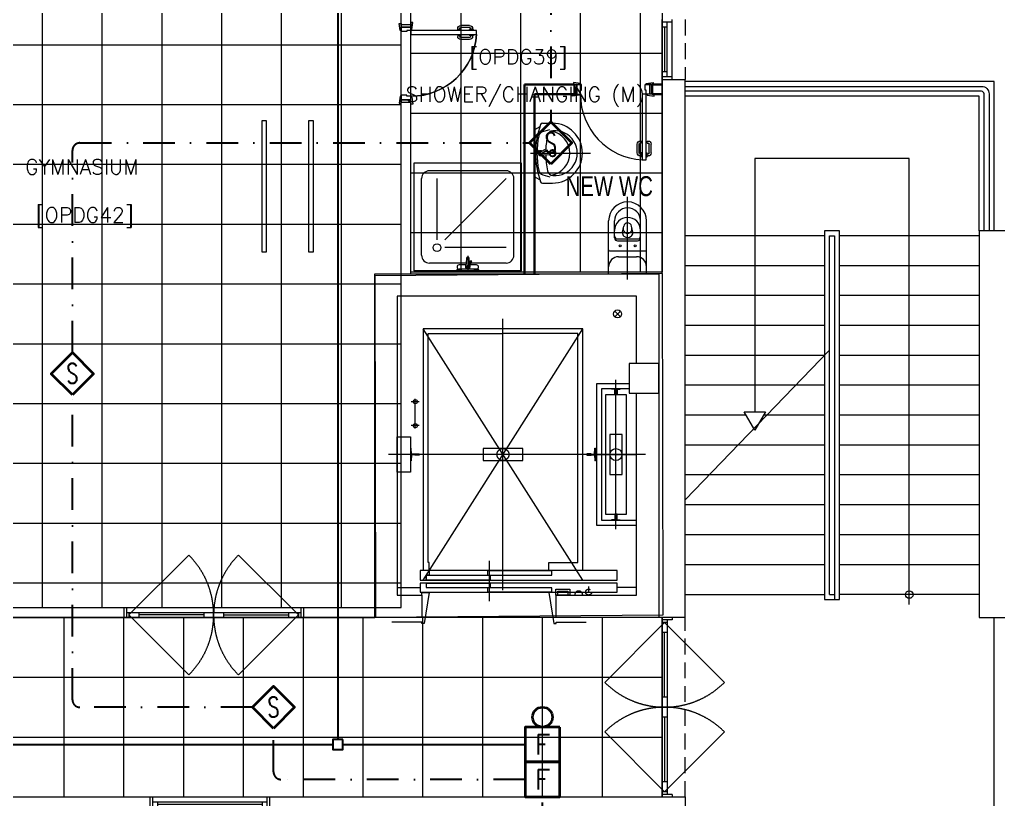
# Model space of a CAD drawing. Header units: inches. Extents: x -246178 to 57169, y -29325 to 19878.
# Drawn here: x 42371 to 52192, y -2773 to 5053 of the extents above; entities that cross this region are included whole.
import ezdxf
from ezdxf.enums import TextEntityAlignment as Align

# ---------------------------------------------------------------- set-up
doc = ezdxf.new("R2010")
doc.units = ezdxf.units.IN
doc.header["$LTSCALE"] = 25
doc.header["$MEASUREMENT"] = 0
for name, pattern in [('00-Ground Floor$0$CENTERX2', [101.6, 63.5, -12.7, 12.7, -12.7]), ('00-Ground Floor$0$DASHED', [0.75, 0.5, -0.25]), ('00-Ground Floor$0$DASHED2', [9.525, 6.35, -3.175]), ('00-Ground Floor$0$HIDDEN', [9.525, 6.35, -3.175]), ('DASHDOT', [25.4, 12.7, -6.35, 0, -6.35])]:
    doc.linetypes.add(name, pattern=pattern)
doc.layers.get('0').update_dxf_attribs({"color": 8})
for name, color, linetype, lineweight in [('00-Ground Floor$0$72_EGR_BASE_TEXT', 252, 'Continuous', 5), ('00-Ground Floor$0$Aluminum', 251, 'Continuous', 5), ('00-Ground Floor$0$Axis', 251, '00-Ground Floor$0$CENTERX2', 5), ('00-Ground Floor$0$C-HYDR-CTCH', 251, 'Continuous', 5), ('00-Ground Floor$0$Cabin', 7, 'Continuous', 5), ('00-Ground Floor$0$Frame', 252, 'Continuous', 9), ('00-Ground Floor$0$LOADING', 253, 'Continuous', 5), ('00-Ground Floor$0$Notes', 1, 'Continuous', 5), ('00-Ground Floor$0$Proj', 251, 'Continuous', 5), ('00-Ground Floor$0$SANIT', 250, 'Continuous', 5), ('00-Ground Floor$0$Structure', 251, 'Continuous', 5), ('00-Ground Floor$0$Tech', 169, '00-Ground Floor$0$DASHED2', 5), ('00-Ground Floor$0$Walls', 251, 'Continuous', 5), ('00-Ground Floor$0$Wooden Joinery', 251, 'Continuous', 5), ('E-LITE-CLNG-CNDT', 6, 'DASHDOT', 35), ('F-ALRM-CLNG @ 100', 33, 'Continuous', 35), ('F-ALRM-CLNG-CNDT', 51, 'DASHDOT', 25), ('F-ALRM-CNDT-SPLY', 43, 'POWER SUPPLY', 25), ('F-ALRM-WALL @ 100', 33, 'Continuous', 35)]:
    doc.layers.add(name, color=color, linetype=linetype, lineweight=lineweight)
doc.layers.add('00-Ground Floor$0$X-WHITE glass', color=255, linetype='Continuous')
doc.styles.add('00-Ground Floor$0$SIMPLEX', font='SIMPLEX.shx', dxfattribs={"height": 150})
doc.styles.add('00-Ground Floor$0$X3G_ENTITY_2587F5', font='swisscl.ttf', dxfattribs={"height": 200})
doc.styles.add('DC_Simplex', font='SIMPLEX.shx', dxfattribs={"width": 0.7})
doc.styles.get("Standard").update_dxf_attribs({"font": 'arial.ttf'})
doc.linetypes.add('POWER SUPPLY', pattern='A,50.8,-4,["PS",Standard,S=4.5,R=0,X=0,Y=-2.25],-11', length=65.8)

# ---------------------------------------------------------------- blocks, each defined once
blk = doc.blocks.new('00-Ground Floor$0$A$C72370EFE')
at = {"layer": '00-Ground Floor$0$Wooden Joinery'}
for p, q in [((-0.05, -0.07), (-0.05, -0.16)), ((-0.03, -0.07), (-0.03, -0.16)), ((-0.01, -0.04), (-0.02, -0.04)), ((-0.01, -0.06), (-0.02, -0.06)), ((-0.01, -0.03), (-0.01, -0.07)), ((0, -0.03), (-0.01, -0.03)), ((0, -0.07), (-0.01, -0.07)), ((0.04, -0.03), (0.05, -0.03)), ((0.04, -0.07), (0.05, -0.07)), ((0.05, -0.03), (0.05, -0.07)), ((0.05, -0.04), (0.06, -0.04)), ((0.05, -0.06), (0.06, -0.06)), ((0.07, -0.07), (0.07, -0.16)), ((0.09, -0.07), (0.09, -0.16)), ((-0.01, -0.17), (-0.02, -0.17)), ((-0.01, -0.19), (-0.02, -0.19)), ((-0.01, -0.17), (-0.01, -0.19)), ((0.05, -0.17), (0.06, -0.17)), ((0.05, -0.17), (0.05, -0.19)), ((0.05, -0.19), (0.06, -0.19))]:
    blk.add_line(p, q, dxfattribs=at)
for centre, radius, start, end in [((-0.02, -0.07), 0.03, 90, 180), ((-0.02, -0.07), 0.01, 90, 180), ((0.06, -0.07), 0.03, 0, 90), ((0.06, -0.07), 0.01, 0, 90), ((-0.02, -0.16), 0.03, 180, 270), ((-0.02, -0.16), 0.01, 180, 270), ((0.06, -0.16), 0.01, 270, 0), ((0.06, -0.16), 0.03, 270, 0)]:
    blk.add_arc(centre, radius, start, end, dxfattribs=at)
blk = doc.blocks.new('00-Ground Floor$0$A$C268A7CF0')
at = {"layer": '00-Ground Floor$0$Wooden Joinery'}
for points in [[(80, 758.8), (80, 768.8), (10, 778.8), (10, 758.8)], [(740, 758.8), (740, 768.8), (810, 778.8), (810, 758.8)], [(70, 658.8), (70, 648.8), (0, 638.8), (0, 658.8)], [(120, 658.8), (120, 0), (80, 0), (80, 658.8)], [(750, 658.8), (750, 648.8), (820, 638.8), (820, 658.8)]]:
    blk.add_lwpolyline(points, close=True, dxfattribs=at)
for points in [[(45, 658.8), (45, 758.8), (20, 758.8), (20, 658.8), (45, 658.8)], [(45, 658.8), (80, 658.8), (80, 698.8), (90, 698.8), (90, 758.8), (45, 758.8), (45, 658.8)], [(775, 658.8), (740, 658.8), (740, 698.8), (730, 698.8), (730, 758.8), (775, 758.8), (775, 658.8)], [(775, 658.8), (775, 758.8), (800, 758.8), (800, 658.8), (775, 658.8)]]:
    blk.add_lwpolyline(points, dxfattribs=at)
blk.add_arc((80, 658.8), 660, 273.4748, 0, dxfattribs=at)
at = {"layer": '00-Ground Floor$0$Wooden Joinery', "xscale": 999.9999999998854, "yscale": 999.9999999998854, "zscale": 999.9999999998854, "rotation": 180}
blk.add_blockref('00-Ground Floor$0$A$C72370EFE', (120, 0), dxfattribs=at)
blk = doc.blocks.new('00-Ground Floor$0$T127-1_B')
at = {"layer": '00-Ground Floor$0$Cabin'}
for p, q in [((44.5, 8), (44.5, 4)), ((44.5, 4), (78, 4)), ((78, 4), (82, 63.5)), ((44.5, -8), (44.5, -4)), ((44.5, -4), (78, -4)), ((78, -4), (82, -63.5))]:
    blk.add_line(p, q, dxfattribs=at)
at = {"layer": '00-Ground Floor$0$Cabin', "ltscale": 5}
for points in [[(44.5, 8), (0, 8), (0, -8), (44.5, -8)], [(82, 63.5), (89, 63.5), (89, -63.5), (82, -63.5)]]:
    blk.add_lwpolyline(points, dxfattribs=at)
blk = doc.blocks.new('00-Ground Floor$0$T127-1_B__1680')
at = {"layer": '00-Ground Floor$0$Axis'}
blk.add_line((-990, 0), (990, 0), dxfattribs=at)
at = {"layer": '00-Ground Floor$0$Notes', "xscale": -1}
blk.add_blockref('00-Ground Floor$0$T127-1_B', (-840, 0), dxfattribs=at)
at = {"layer": '00-Ground Floor$0$Notes'}
blk.add_blockref('00-Ground Floor$0$T127-1_B', (840, 0), dxfattribs=at)
blk = doc.blocks.new('00-Ground Floor$0$JIS5K')
at = {"layer": '00-Ground Floor$0$Cabin'}
for p, q in [((60.2, 8), (60.2, 11.2)), ((60.2, -8), (60.2, -11.2))]:
    blk.add_line(p, q, dxfattribs=at)
at = {"layer": '00-Ground Floor$0$Cabin', "ltscale": 5}
for points in [[(57, 11.2), (0, 11.2), (0, -11.2), (57, -11.2)], [(60.2, 8), (3.2, 8), (3.2, -8), (60.2, -8)], [(57, 11.2), (57, 43.5), (60.2, 43.5), (60.2, 11.2)], [(57, -11.2), (57, -43.5), (60.2, -43.5), (60.2, -11.2)]]:
    blk.add_lwpolyline(points, dxfattribs=at)
blk = doc.blocks.new('00-Ground Floor$0$JIS5K__1200')
at = {"layer": '00-Ground Floor$0$Axis'}
blk.add_line((-750, 0), (750, 0), dxfattribs=at)
at = {"layer": '00-Ground Floor$0$Notes', "xscale": -1}
blk.add_blockref('00-Ground Floor$0$JIS5K', (-600, 0), dxfattribs=at)
at = {"layer": '00-Ground Floor$0$Notes'}
blk.add_blockref('00-Ground Floor$0$JIS5K', (600, 0), dxfattribs=at)
blk = doc.blocks.new('00-Ground Floor$0$对重支撑1')
at = {"layer": '00-Ground Floor$0$Cabin'}
blk.add_lwpolyline([(1060, 178), (929, 178), (929, -178), (1060, -178)], close=True, dxfattribs=at).dxf.unprotected_set("ltscale", 0)
blk = doc.blocks.new('00-Ground Floor$0$井道平面图轿厢1轿厢地坎')
at = {"layer": '00-Ground Floor$0$Axis', "ltscale": 0.864}
blk.add_lwpolyline([(0, 96), (0, -192)], dxfattribs=at)
at = {"layer": '00-Ground Floor$0$Cabin', "ltscale": 5}
for points in [[(690, 0), (690, -96), (-1285, -96), (-1285, 0)], [(15, -3), (15, -46), (-630, -46), (-630, -3)], [(630, -50), (630, -93), (-15, -93), (-15, -50)]]:
    blk.add_lwpolyline(points, close=True, dxfattribs=at)
at = {"layer": '00-Ground Floor$0$Cabin'}
for points in [[(600, 0), (600, -48)], [(600, -48), (633, -48)], [(633, -48), (633, -96)]]:
    blk.add_lwpolyline(points, dxfattribs=at)
blk = doc.blocks.new('00-Ground Floor$0$层门地坎1')
at = {"layer": '00-Ground Floor$0$Axis', "ltscale": 0.81}
blk.add_lwpolyline([(0, 90), (0, -180)], dxfattribs=at)
at = {"layer": '00-Ground Floor$0$Cabin', "ltscale": 5}
for points in [[(690, 0), (690, -90), (-1285, -90), (-1285, 0)], [(15, -47), (15, -87), (-630, -87), (-630, -47)], [(630, -3), (630, -43), (-15, -43), (-15, -3)]]:
    blk.add_lwpolyline(points, close=True, dxfattribs=at)
blk = doc.blocks.new('00-Ground Floor$0$ME19011A-P')
for p, q in [((-0.425, 0), (0.425, 0)), ((-0.425, 0), (-0.425, -0.015)), ((0.425, 0), (0.425, -0.015)), ((-0.425, -0.015), (0.425, -0.015)), ((-0.3675, -0.0198), (-0.2325, -0.0198)), ((-0.3675, -0.0198), (-0.3675, -0.0399)), ((-0.3675, -0.0399), (-0.2325, -0.0399)), ((-0.36, -0.015), (-0.36, -0.0198)), ((-0.24, -0.015), (-0.24, -0.0198)), ((-0.2325, -0.0198), (-0.2325, -0.0399)), ((-0.15, -0.015), (-0.15, -0.04)), ((-0.15, -0.025), (0, -0.025)), ((-0.15, -0.04), (-0.1187, -0.04)), ((-0.0887, -0.04), (-0.0637, -0.04)), ((-0.0606, -0.0371), (-0.0787, -0.0432)), ((-0.0787, -0.0432), (-0.077, -0.0497)), ((-0.0582, -0.046), (-0.077, -0.0497)), ((-0.0402, -0.0312), (-0.0496, -0.0337)), ((-0.047, -0.0434), (-0.0376, -0.0409)), ((-0.0376, -0.0409), (-0.0402, -0.0312)), ((-0.0379, -0.04), (0, -0.04)), ((0, -0.015), (0, -0.04)), ((0.1, -0.015), (0.1, -0.045)), ((0.1, -0.035), (0.2, -0.035)), ((0.1, -0.045), (0.2, -0.045)), ((0.2, -0.045), (0.2, -0.015)), ((0.2818, -0.015), (0.2484, -0.015)), ((0.2484, -0.0243), (0.2484, -0.015)), ((0.2818, -0.0243), (0.2484, -0.0243)), ((0.2818, -0.0243), (0.2818, -0.015)), ((0.3211, -0.015), (0.2877, -0.015)), ((0.2877, -0.015), (0.2877, -0.0531)), ((0.3211, -0.0243), (0.2877, -0.0243)), ((0.2877, -0.0531), (0.3211, -0.0531)), ((0.3211, -0.0531), (0.3211, -0.015)), ((0.3623, -0.015), (0.3289, -0.015)), ((0.3289, -0.015), (0.3289, -0.0531)), ((0.3623, -0.0243), (0.3289, -0.0243)), ((0.3289, -0.0531), (0.3623, -0.0531)), ((0.3623, -0.0531), (0.3623, -0.015)), ((0.3682, -0.0243), (0.3682, -0.015)), ((0.3682, -0.015), (0.4016, -0.015)), ((0.3682, -0.0243), (0.4016, -0.0243)), ((0.4016, -0.0243), (0.4016, -0.015))]:
    blk.add_line(p, q)
blk.add_lwpolyline([(-0.1187, -0.0482), (-0.0887, -0.0482), (-0.0887, -0.0382), (-0.1187, -0.0382)], close=True)
at = {"color": 8, "const_width": 0.000601}
for points in [[(0.3044, -0.0531, -0.184574), (0.2977, -0.0636, -1.44364), (0.2961, -0.0581, -0.837915), (0.2969, -0.0664, -0.30536), (0.2839, -0.062, -1.584726), (0.2894, -0.0609, -0.253153), (0.2827, -0.0684, -0.874198), (0.2775, -0.0585, -0.915253), (0.2791, -0.0658, -0.223821), (0.2683, -0.0644, -1.703343), (0.272, -0.0597, -0.588962), (0.2621, -0.068, -0.717795), (0.2625, -0.0581, -0.983104), (0.2645, -0.0644, -0.326362), (0.2534, -0.0609, -0.758716), (0.2609, -0.0514, -0.906186), (0.2593, -0.0565, -0.189488), (0.2526, -0.0522, -0.7948), (0.2613, -0.0423, -1.223996), (0.2574, -0.047, -0.072149), (0.2534, -0.0403, -0.645886), (0.2609, -0.0324, -1.366917), (0.2574, -0.0371, -0.078415), (0.2542, -0.0308, -0.723006), (0.2613, -0.0256, -1.105484), (0.2582, -0.0292, -0.221197), (0.2566, -0.0243, -0.221197)], [(0.3456, -0.0531, 0.184574), (0.3523, -0.0636, 1.44364), (0.3539, -0.0581, 0.837915), (0.3531, -0.0664, 0.30536), (0.3661, -0.062, 1.584726), (0.3606, -0.0609, 0.253153), (0.3673, -0.0684, 0.874198), (0.3725, -0.0585, 0.915253), (0.3709, -0.0658, 0.223821), (0.3817, -0.0644, 1.703343), (0.378, -0.0597, 0.588962), (0.3879, -0.068, 0.717795), (0.3875, -0.0581, 0.983104), (0.3855, -0.0644, 0.326362), (0.3966, -0.0609, 0.758716), (0.3891, -0.0514, 0.906186), (0.3907, -0.0565, 0.189488), (0.3974, -0.0522, 0.7948), (0.3887, -0.0423, 1.223996), (0.3926, -0.047, 0.072149), (0.3966, -0.0403, 0.645886), (0.3891, -0.0324, 1.366917), (0.3926, -0.0371, 0.078415), (0.3958, -0.0308, 0.723006), (0.3887, -0.0256, 1.105484), (0.3918, -0.0292, 0.221197), (0.3934, -0.0243, 0.221197)]]:
    blk.add_lwpolyline(points, format="xyb", dxfattribs=at)
blk.add_circle((-0.0537, -0.04), 0.0075)
for centre, radius, start, end in [((-0.1037, -0.04), 0.01, 10.4593, 169.5407), ((-0.1037, -0.04), 0.0075, 14.00752, 165.99248), ((-0.0537, -0.04), 0.01, 45, 180)]:
    blk.add_arc(centre, radius, start, end)
blk = doc.blocks.new('00-Ground Floor$0$M.44.57.64')
at = {"layer": '00-Ground Floor$0$LOADING', "xscale": 1000.000000000002, "yscale": 1000.000000000002, "zscale": 1000.000000000002, "rotation": 225.9999036123427}
blk.add_blockref('00-Ground Floor$0$ME19011A-P', (-80806.9, 16720.7), dxfattribs=at)
blk = doc.blocks.new('00-Ground Floor$0$PARALLEL BARS')
at = {"layer": '00-Ground Floor$0$LOADING'}
for points in [[(-939485.1, -375615.7), (-939443.5, -375615.7), (-939443.5, -376935.4), (-939485.1, -376935.4)], [(-939014.7, -375615.7), (-938973, -375615.7), (-938973, -376935.4), (-939014.7, -376935.4)]]:
    blk.add_lwpolyline(points, close=True, dxfattribs=at)
blk = doc.blocks.new('00-Ground Floor$0$A$C37be4daf')
at = {"layer": '00-Ground Floor$0$Aluminum'}
for p, q in [((1416, 598.2), (216, 598.2)), ((241, 498.2), (241, 598.2)), ((291, 548.2), (291, 598.2)), ((1341, 548.2), (1341, 598.2)), ((1391, 498.2), (1391, 598.2)), ((1416, 498.2), (216, 498.2)), ((1391, 548.2), (241, 548.2)), ((291, 573.2), (1341, 573.2))]:
    blk.add_line(p, q, dxfattribs=at)
at = {"layer": '00-Ground Floor$0$Walls'}
for p, q in [((216, 498.2), (216, 598.2)), ((1416, 498.2), (1416, 598.2))]:
    blk.add_line(p, q, dxfattribs=at)
blk = doc.blocks.new('00-Ground Floor$0$A$C540D530E')
at = {"color": 254, "linetype": 'Continuous'}
for p, q in [((48817.9, -947.4, 0), (12263.3, -947.4, 0)), ((42817.9, -2747.4), (42817.9, -947.4)), ((43417.9, -2747.4), (43417.9, -947.4)), ((44017.9, -2747.4), (44017.9, -947.4)), ((44617.9, -2747.4), (44617.9, -947.4)), ((45217.9, -2747.4), (45217.9, -947.4)), ((45817.9, -2747.4), (45817.9, -947.4)), ((46417.9, -2747.4), (46417.9, -947.4)), ((47017.9, -2747.4), (47017.9, -947.4)), ((47617.9, -2747.4), (47617.9, -947.4)), ((48217.9, -2747.4), (48217.9, -947.4)), ((48817.9, -2747.4, 0), (48817.9, -947.4, 0)), ((12263.3, -1547.4), (48817.9, -1547.4)), ((12263.3, -2147.4), (48817.9, -2147.4)), ((12263.3, -2747.4, 0), (48817.9, -2747.4, 0))]:
    blk.add_line(p, q, dxfattribs=at)
blk = doc.blocks.new('00-Ground Floor$0$A$C05D61FA0')
at = {"color": 254}
for p, q in [((46197.9, 8572.6, 0), (37177.9, 8572.6, 0)), ((37177.9, 8572.6, 0), (37177.9, -847.4, 0)), ((46197.9, -847.4, 0), (46197.9, 8572.6, 0)), ((37177.9, -847.4, 0), (46197.9, -847.4, 0))]:
    blk.add_line(p, q, dxfattribs=at)
at = {"color": 254, "linetype": 'Continuous'}
for p, q in [((37200, -847.4), (37200, 8572.6)), ((37800, -847.4), (37800, 8572.6)), ((38400, -847.4), (38400, 8572.6)), ((39000, -847.4), (39000, 8572.6)), ((39600, -847.4), (39600, 8572.6)), ((40200, -847.4), (40200, 8572.6)), ((40800, -847.4), (40800, 8572.6)), ((41400, -847.4), (41400, 8572.6)), ((42000, -847.4), (42000, 8572.6)), ((42600, -847.4), (42600, 8572.6)), ((43200, -847.4), (43200, 8572.6)), ((43800, -847.4), (43800, 8572.6)), ((44400, -847.4), (44400, 8572.6)), ((45000, -847.4), (45000, 8572.6)), ((45600, -847.4), (45600, 8572.6)), ((37177.9, 8400), (46197.9, 8400)), ((37177.9, 7800), (46197.9, 7800)), ((37177.9, 7200), (46197.9, 7200)), ((37177.9, 6600), (46197.9, 6600)), ((37177.9, 6000), (46197.9, 6000)), ((37177.9, 5400), (46197.9, 5400)), ((37177.9, 4800), (46197.9, 4800)), ((37177.9, 4200), (46197.9, 4200)), ((37177.9, 3600), (46197.9, 3600)), ((37177.9, 3000), (46197.9, 3000)), ((37177.9, 2400), (46197.9, 2400)), ((37177.9, 1800), (46197.9, 1800)), ((37177.9, 1200), (46197.9, 1200)), ((37177.9, 600), (46197.9, 600)), ((37177.9, 0), (46197.9, 0)), ((37177.9, -600), (46197.9, -600))]:
    blk.add_line(p, q, dxfattribs=at)
blk = doc.blocks.new('00-Ground Floor$0$A$C75D25CC9')
at = {"color": 254}
for p, q in [((46297.9, 8572.6, 0), (48817.9, 8572.6, 0)), ((46297.9, 5602.6, 0), (46297.9, 8572.6, 0)), ((48817.9, 8572.6, 0), (48817.9, 5602.6, 0)), ((48817.9, 5602.6, 0), (46297.9, 5602.6, 0))]:
    blk.add_line(p, q, dxfattribs=at)
at = {"color": 254, "linetype": 'Continuous'}
for p, q in [((46800, 5602.6), (46800, 8572.6)), ((47400, 5602.6), (47400, 8572.6)), ((48000, 5602.6), (48000, 8572.6)), ((48600, 5602.6), (48600, 8572.6)), ((46297.9, 8400), (48817.9, 8400)), ((46297.9, 7800), (48817.9, 7800)), ((46297.9, 7200), (48817.9, 7200)), ((46297.9, 6600), (48817.9, 6600)), ((46297.9, 6000), (48817.9, 6000))]:
    blk.add_line(p, q, dxfattribs=at)
blk = doc.blocks.new('00-Ground Floor$0$A$Ce9e1c4c3')
at = {"layer": '00-Ground Floor$0$Frame'}
for name, p in [('00-Ground Floor$0$A$C05D61FA0', (-100000, 0)), ('00-Ground Floor$0$A$C75D25CC9', (-100000, -3085)), ('00-Ground Floor$0$A$C540D530E', (-100000, 0))]:
    blk.add_blockref(name, p, dxfattribs=at)
blk = doc.blocks.new('00-Ground Floor')
at = {"color": 5}
blk.add_line((47787.2, 3983.9, 0), (47787.2, 3983.9, 0), dxfattribs=at)
at = {"layer": '00-Ground Floor$0$Aluminum'}
for p, q in [((48817.9, 4452.6, 0), (48817.9, 5052.6, 0)), ((48917.9, 5027.6, 0), (48817.9, 5027.6, 0)), ((48867.9, 4477.6, 0), (48867.9, 5027.6, 0)), ((48917.9, 4452.6, 0), (48917.9, 5052.6, 0)), ((48867.9, 4977.6, 0), (48817.9, 4977.6, 0)), ((48842.9, 4977.6, 0), (48842.9, 4527.6, 0)), ((48867.9, 4527.6, 0), (48817.9, 4527.6, 0)), ((48917.9, 4477.6, 0), (48817.9, 4477.6, 0)), ((43417.9, -847.4, 0), (43442.9, -847.4, 0)), ((43442.9, -847.4, 0), (43442.9, -947.4, 0)), ((45192.9, -847.4, 0), (45192.9, -947.4, 0)), ((45192.9, -847.4, 0), (45217.9, -847.4, 0)), ((43417.9, -947.4, 0), (45217.9, -947.4, 0)), ((43442.9, -897.4, 0), (45192.9, -897.4, 0)), ((43467.9, -897.4, 0), (43467.9, -947.4, 0)), ((43567.9, -897.4, 0), (43567.9, -947.4, 0)), ((44217.9, -922.4, 0), (43567.9, -922.4, 0)), ((44217.9, -897.4, 0), (44217.9, -947.4, 0)), ((44317.9, -897.4, 0), (44317.9, -947.4, 0)), ((44417.9, -897.4, 0), (44417.9, -947.4, 0)), ((44417.9, -922.4, 0), (45067.9, -922.4, 0)), ((45067.9, -897.4, 0), (45067.9, -947.4, 0)), ((45167.9, -897.4, 0), (45167.9, -947.4, 0)), ((48817.9, -947.4, 0), (48817.9, -2747.4, 0)), ((48917.9, -972.4, 0), (48817.9, -972.4, 0)), ((48867.9, -972.4, 0), (48867.9, -2722.4, 0)), ((48917.9, -947.4, 0), (48917.9, -972.4, 0)), ((48867.9, -997.4, 0), (48817.9, -997.4, 0)), ((48867.9, -1097.4, 0), (48817.9, -1097.4, 0)), ((48842.9, -1747.4, 0), (48842.9, -1097.4, 0)), ((48867.9, -1747.4, 0), (48817.9, -1747.4, 0)), ((48867.9, -1847.4, 0), (48817.9, -1847.4, 0)), ((48867.9, -1947.4, 0), (48817.9, -1947.4, 0)), ((48842.9, -1947.4, 0), (48842.9, -2597.4, 0)), ((48867.9, -2597.4, 0), (48817.9, -2597.4, 0)), ((48867.9, -2697.4, 0), (48817.9, -2697.4, 0)), ((48917.9, -2722.4, 0), (48817.9, -2722.4, 0)), ((48917.9, -2722.4, 0), (48917.9, -2747.4, 0))]:
    blk.add_line(p, q, dxfattribs=at)
at = {"layer": '00-Ground Floor$0$Aluminum', "linetype": '00-Ground Floor$0$DASHED', "ltscale": 300}
for p, q in [((43467.9, -922.4, 0), (44069, -321.4, 0)), ((45167.9, -922.4, 0), (44566.9, -321.4, 0)), ((43467.9, -922.4, 0), (44069, -1523.5, 0)), ((45167.9, -922.4, 0), (44566.9, -1523.5, 0)), ((48842.9, -997.4, 0), (48241.9, -1598.5, 0)), ((48842.9, -997.4, 0), (49444, -1598.5, 0)), ((48842.9, -2697.4, 0), (48241.9, -2096.4, 0)), ((48842.9, -2697.4, 0), (49444, -2096.4, 0))]:
    blk.add_line(p, q, dxfattribs=at)
for centre, start, end in [((43467.9, -922.4, 0), 315, 45), ((45167.9, -922.4, 0), 135, 225), ((48842.9, -997.4, 0), 225, 315), ((48842.9, -2697.4, 0), 45, 135)]:
    blk.add_arc(centre, 850, start, end, dxfattribs=at)
at = {"layer": '00-Ground Floor$0$Axis'}
blk.add_line((48149.8, 688), (48559.8, 688), dxfattribs=at)
at = {"layer": '00-Ground Floor$0$Axis', "ltscale": 3}
for points in [[(47220.8, -672), (47220.8, 2048)], [(48020.8, -572), (46420.8, 1948)], [(46420.8, -572), (48020.8, 1948)], [(48650.8, 688), (46070.8, 688)]]:
    blk.add_lwpolyline(points, dxfattribs=at)
at = {"layer": '00-Ground Floor$0$Axis', "ltscale": 0.24}
for points in [[(46380.8, 1218), (46300.8, 1218)], [(46380.8, 978), (46300.8, 978)]]:
    blk.add_lwpolyline(points, dxfattribs=at)
at = {"layer": '00-Ground Floor$0$Axis', "ltscale": 0.9}
blk.add_lwpolyline([(46340.8, 948), (46340.8, 1248)], dxfattribs=at)
at = {"layer": '00-Ground Floor$0$Axis', "ltscale": 1.5}
blk.add_lwpolyline([(47470.8, 688), (46970.8, 688)], dxfattribs=at)
at = {"layer": '00-Ground Floor$0$C-HYDR-CTCH', "flags": 128}
blk.add_lwpolyline([(45935.6, 2481.2), (45943.1, -943.6), (48829.4, -919.7), (48821.9, 2505.1), (45935.6, 2481.2)], dxfattribs=at)
at = {"layer": '00-Ground Floor$0$Cabin'}
for points in [[(48020.8, 1948), (46420.8, 1948)], [(46420.8, 1948), (46420.8, -476)], [(48020.8, 1948), (46420.8, 1948)], [(46420.8, 1948), (46420.8, -476)], [(46470.8, -396), (46470.8, 1904)], [(46470.8, 1904), (47220.8, 1904)], [(47970.8, 1904), (47220.8, 1904)], [(47970.8, -396), (47970.8, 1904)], [(48020.8, -476), (48020.8, 1948)], [(48020.8, -476), (48020.8, 1948)], [(48354.8, 438), (48354.8, 938)], [(46420.8, -476), (46390.8, -476)], [(46390.8, -476), (46390.8, -572)], [(46420.8, -476), (46390.8, -476)], [(46390.8, -476), (46390.8, -572)], [(46480.8, -396), (46470.8, -396)], [(46480.8, -476), (46480.8, -396)], [(47680.8, -476), (47680.8, -396)], [(47680.8, -396), (47970.8, -396)], [(48365.8, -476), (48020.8, -476)], [(48365.8, -476), (48020.8, -476)], [(48365.8, -572), (48365.8, -476)], [(48365.8, -572), (48365.8, -476)], [(46390.8, -572), (48365.8, -572)], [(46390.8, -572), (48365.8, -572)], [(46160.8, -647), (46390.8, -647)], [(48560.8, -647), (48365.8, -647)], [(46405.8, -723), (46405.8, -723), (46405.8, -698), (46480.8, -698), (46430.8, -1008), (46405.8, -1008), (46405.8, -993), (46105.8, -993)], [(47750.8, -698), (47680.8, -698), (47730.8, -1008), (47755.8, -1008), (47755.8, -993), (48055.8, -993)]]:
    blk.add_lwpolyline(points, dxfattribs=at)
at = {"layer": '00-Ground Floor$0$Cabin', "ltscale": 5}
for points in [[(48485.8, 1396.2), (48160.8, 1396.2), (48160.8, -20.2), (48560.8, -20.2)], [(48485.8, 1348.2), (48208.8, 1348.2), (48208.8, 27.8), (48560.8, 27.8)]]:
    blk.add_lwpolyline(points, dxfattribs=at)
blk.add_lwpolyline([(48459.8, 1288), (48249.8, 1288), (48249.8, 88), (48459.8, 88)], close=True, dxfattribs=at)
at = {"layer": '00-Ground Floor$0$Cabin'}
blk.add_lwpolyline([(48415.8, 888), (48293.8, 888), (48293.8, 488), (48415.8, 488)], close=True, dxfattribs=at)
at = {"layer": '00-Ground Floor$0$Cabin', "ltscale": 50}
blk.add_lwpolyline([(47020.8, 749), (47020.8, 627), (47420.8, 627), (47420.8, 749)], close=True, dxfattribs=at)
at = {"layer": '00-Ground Floor$0$Cabin'}
for centre, radius in [((46340.8, 1218), 20), ((46340.8, 978), 20), ((48354.8, 688), 60)]:
    blk.add_circle(centre, radius, dxfattribs=at)
at = {"layer": '00-Ground Floor$0$Notes'}
for p, q in [((48395.3, 2124.1), (48345.3, 2074.1)), ((48395.3, 2074.1), (48345.3, 2124.1))]:
    blk.add_line(p, q, dxfattribs=at)
blk.add_circle((48370.3, 2099.1), 40, dxfattribs=at)
at = {"layer": '00-Ground Floor$0$Proj', "linetype": '00-Ground Floor$0$HIDDEN'}
for p, q in [((49047.9, 5052.6, 0), (49047.9, 4452.6, 0)), ((49047.9, -2747.4, 0), (49047.9, -947.4, 0))]:
    blk.add_line(p, q, dxfattribs=at)
at = {"layer": '00-Ground Floor$0$Proj'}
for p, q in [((50447.9, 2882.6, 0), (49047.9, 2882.6, 0)), ((50597.9, 2932.6, 0), (50447.9, 2932.6, 0)), ((50447.9, 2932.6, 0), (50447.9, 1682.6, 0)), ((50497.9, 1734.3, 0), (50497.9, 2882.6, 0)), ((50497.9, 2882.6, 0), (50547.9, 2882.6, 0)), ((51997.9, 2882.6, 0), (50597.9, 2882.6, 0)), ((50447.9, 2582.6, 0), (49047.9, 2582.6, 0)), ((51997.9, 2582.6, 0), (50597.9, 2582.6, 0)), ((50447.9, 2282.6, 0), (49047.9, 2282.6, 0)), ((51997.9, 2282.6, 0), (50597.9, 2282.6, 0)), ((50447.9, 1982.6, 0), (49047.9, 1982.6, 0)), ((51997.9, 1982.6, 0), (50597.9, 1982.6, 0)), ((50497.9, 1734.3, 0), (49047.9, 234.3, 0)), ((50447.9, 1682.6, 0), (49047.9, 1682.6, 0)), ((51997.9, 1682.6, 0), (50597.9, 1682.6, 0)), ((50157.9, 1382.6, 0), (49047.9, 1382.6, 0)), ((51997.9, 1382.6, 0), (50597.9, 1382.6, 0)), ((49661.3, 1082.6, 0), (49047.9, 1082.6, 0)), ((49867.9, 1082.6, 0), (49834.5, 1082.6, 0)), ((51997.9, 1082.6, 0), (50597.9, 1082.6, 0)), ((49602.9, 782.6, 0), (49047.9, 782.6, 0)), ((51997.9, 782.6, 0), (50597.9, 782.6, 0)), ((49287.9, 482.6, 0), (49047.9, 482.6, 0)), ((51997.9, 482.6, 0), (50597.9, 482.6, 0)), ((51997.9, 182.6, 0), (50597.9, 182.6, 0)), ((51997.9, -117.4, 0), (50597.9, -117.4, 0)), ((51997.9, -417.4, 0), (50597.9, -417.4, 0)), ((50497.9, -717.4, 0), (50547.9, -717.4, 0)), ((51997.9, -717.4, 0), (50597.9, -717.4, 0))]:
    blk.add_line(p, q, dxfattribs=at)
at = {"layer": '00-Ground Floor$0$Proj', "linetype": '00-Ground Floor$0$DASHED', "ltscale": 300}
for p, q in [((50447.9, 1382.6, 0), (50157.9, 1382.6, 0)), ((50447.9, 1082.6, 0), (49867.9, 1082.6, 0)), ((50447.9, 782.6, 0), (49602.9, 782.6, 0)), ((50447.9, 482.6, 0), (49287.9, 482.6, 0)), ((50447.9, 182.6, 0), (49047.9, 182.6, 0)), ((50447.9, -117.4, 0), (49047.9, -117.4, 0)), ((50447.9, -417.4, 0), (49047.9, -417.4, 0))]:
    blk.add_line(p, q, dxfattribs=at)
at = {"layer": '00-Ground Floor$0$Proj', "elevation": 0}
for points in [[(52147.9, 2932.6), (52147.9, 4432.6), (49047.9, 4432.6)], [(51997.9, 2932.6), (51997.9, 4282.6), (49047.9, 4282.6)], [(51297.9, -817.4), (51297.9, 3657.6), (49747.9, 3657.6), (49747.9, 1117.8)], [(51297.9, -817.4), (51297.9, 3657.6), (49747.9, 3657.6), (49747.9, 1117.8)], [(50547.9, 2882.6), (50547.9, -767.4), (50597.9, -767.4), (50597.9, 2932.6)], [(49047.9, -3127.4), (52147.9, -3127.4), (52147.9, -947.4)]]:
    blk.add_lwpolyline(points, dxfattribs=at)
for points in [[(49047.9, 4382.6), (52022.9, 4382.6, -0.414214), (52097.9, 4307.6), (52097.9, 2932.6)], [(52047.9, 2932.6), (52047.9, 4307.6, 0.414214), (52022.9, 4332.6), (49047.9, 4332.6)]]:
    blk.add_lwpolyline(points, format="xyb", dxfattribs=at)
at = {"layer": '00-Ground Floor$0$Proj', "ltscale": 300, "elevation": 0}
for points in [[(50447.9, 1682.6), (50447.9, -767.4), (50547.9, -767.4)], [(50497.9, -717.4), (50497.9, 1734.3)], [(49047.9, -717.4), (50447.9, -717.4)]]:
    blk.add_lwpolyline(points, dxfattribs=at)
at = {"layer": '00-Ground Floor$0$Proj', "elevation": 0}
blk.add_lwpolyline([(49747.9, 932.6), (49641, 1117.8), (49854.9, 1117.8)], close=True, dxfattribs=at)
at = {"layer": '00-Ground Floor$0$Proj'}
blk.add_circle((51297.9, -717.4, 0), 37.5, dxfattribs=at)
at = {"layer": '00-Ground Floor$0$SANIT'}
for p, q in [((47590.8, 3977.6, 0), (47537.9, 3947.6, 0)), ((47537.9, 3476, 0), (47537.9, 3947.6, 0)), ((47616.9, 4011.8, 0), (47717.9, 4011.8, 0)), ((47622, 3930.3, 0), (47691.6, 3950.2, 0)), ((47652.1, 3750.7, 0), (47595.4, 3720.5, 0)), ((47658.9, 3739.3, 0), (47605.3, 3704, 0)), ((47497.9, 3711.8, 0), (48097.9, 3711.8, 0)), ((47614.9, 3730.9, 0), (47601.9, 3731.7, 0)), ((47685.2, 3696.8, 0), (47601.9, 3691.9, 0)), ((47685.2, 3726.8, 0), (47643.6, 3729.2, 0)), ((46327.9, 3612.6, 0), (46327.9, 2532.6, 0)), ((47407.9, 3612.6, 0), (46327.9, 3612.6, 0)), ((47407.9, 2532.6, 0), (47407.9, 3612.6, 0)), ((46405.1, 2686.9, 0), (46405.1, 3458.3, 0)), ((47253.6, 3535.4, 0), (46482.2, 3535.4, 0)), ((46559.4, 2841.1, 0), (46559.4, 3458.3, 0)), ((46636.5, 2841.1, 0), (47253.6, 3458.3, 0)), ((47330.8, 2686.9, 0), (47330.8, 3458.3, 0)), ((47590.8, 3446, 0), (47537.9, 3476, 0)), ((47622, 3493.3, 0), (47691.6, 3473.5, 0)), ((47616.9, 3411.8, 0), (47717.9, 3411.8, 0)), ((48471.4, 2442.6, 0), (48471.4, 3272.6, 0)), ((48281.4, 2502.6, 0), (48281.4, 3032.6, 0)), ((48341.4, 2861.6, 0), (48341.4, 3032.6, 0)), ((48420.4, 2918.1, 0), (48432, 2980.7, 0)), ((48522.4, 2918.1, 0), (48510.7, 2980.7, 0)), ((48601.4, 2861.6, 0), (48601.4, 3032.6, 0)), ((48661.4, 2502.6, 0), (48661.4, 3032.6, 0)), ((48371.4, 2851.6, 0), (48571.4, 2851.6, 0)), ((47253.6, 2764, 0), (46636.5, 2764, 0)), ((48371.4, 2831.6, 0), (48571.4, 2831.6, 0)), ((46853.8, 2653.4, 0), (46849.2, 2575.3, 0)), ((46867.9, 2681.1, 0), (46867.9, 2532.6, 0)), ((46884.4, 2614.7, 0), (46882.1, 2653.4, 0)), ((48291.4, 2731.6, 0), (48651.4, 2731.6, 0)), ((48381.4, 2672.6, 0), (48561.4, 2672.6, 0)), ((46851.2, 2609.7, 0), (46482.2, 2609.7, 0)), ((46766.7, 2554.6, 0), (46766.7, 2546.1, 0)), ((46850, 2589.9, 0), (46780.2, 2589.9, 0)), ((46893.9, 2629.1, 0), (46860.1, 2577.7, 0)), ((46904.7, 2622.7, 0), (46876.2, 2569.2, 0)), ((46886, 2587.6, 0), (46886.7, 2575.3, 0)), ((46955.7, 2589.9, 0), (46887.2, 2589.9, 0)), ((47253.6, 2609.7, 0), (46897.8, 2609.7, 0)), ((46969.2, 2554.6, 0), (46969.2, 2546.1, 0)), ((47407.9, 2532.6, 0), (46327.9, 2532.6, 0)), ((46793.7, 2546.1, 0), (46766.7, 2546.1, 0)), ((46955.7, 2549.4, 0), (46780.2, 2549.4, 0)), ((46793.7, 2549.4, 0), (46793.7, 2546.1, 0)), ((46942.2, 2549.4, 0), (46942.2, 2546.1, 0)), ((46942.2, 2546.1, 0), (46969.2, 2546.1, 0))]:
    blk.add_line(p, q, dxfattribs=at)
for centre, radius in [((46559.4, 2764, 0), 38.6), ((48396.1, 2781.6, 0), 10), ((48546.6, 2781.6, 0), 10)]:
    blk.add_circle(centre, radius, dxfattribs=at)
for centre, radius, start, end in [((48393.6, 3711.8, 0), 845.7, 160.17712, 199.82288), ((47638.5, 3872.6, 0), 60, 105.92061, 168.19138), ((47616.9, 3991.8, 0), 20, 90, 160.17712), ((47726.9, 3876.3, 0), 60, 95.18578, 167.91174), ((47666.2, 3711.8, 0), 225.2, 280.60973, 79.39027), ((47717.9, 3711.8, 0), 300, 270, 90), ((47741.8, 3711.8, 0), 225.2, 264.81421, 95.18578), ((48407.5, 3711.8, 0), 845.7, 168.19138, 191.80862), ((48495.1, 3711.8, 0), 845.7, 167.91174, 177.42745), ((47599.6, 3711.8, 0), 25, 50.74745, 310.36798), ((48495.1, 3711.8, 0), 845.7, 178.54856, 178.84398), ((47717.9, 3711.8, 0), 35, 205.31059, 154.68941), ((47717.9, 3711.8, 0), 27.5, 207.14957, 152.85043), ((47599.6, 3711.8, 0), 20, 83.26708, 276.68201), ((47599.6, 3711.8, 0), 9.66, 115.41267, 305.95772), ((48495.1, 3711.8, 0), 845.7, 181.15716, 192.08826), ((47685.2, 3711.8, 0), 15, 270, 90), ((47638.5, 3551, 0), 60, 191.80862, 254.07939), ((46482.2, 3458.3, 0), 77.1, 90, 180), ((47253.6, 3458.3, 0), 77.1, 0, 90), ((47726.9, 3547.3, 0), 60, 192.08826, 264.81421), ((47616.9, 3431.8, 0), 20, 199.82288, 270), ((48471.4, 3032.6, 0), 190, 0, 180), ((48471.4, 3032.6, 0), 130, 0, 180), ((48471.4, 2937.2, 0), 130, 0, 180), ((48467, 2949.7, 0), 40, 169.42885, 256.41759), ((48471.4, 2973.3, 0), 40, 10.57115, 169.42885), ((48475.8, 2949.7, 0), 40, 283.58241, 10.57115), ((48371.4, 2881.6, 0), 30, 180, 270), ((48371.4, 2861.6, 0), 30, 180, 270), ((48459.7, 2910.8, 0), 40, 169.42885, 231.52497), ((48471.4, 2925.5, 0), 58.8, 231.52497, 308.47503), ((48471.4, 2968, 0), 58.8, 256.41759, 283.58241), ((48483, 2910.8, 0), 40, 308.47503, 10.57115), ((48571.4, 2881.6, 0), 30, 270, 0), ((48571.4, 2861.6, 0), 30, 270, 0), ((46482.2, 2686.9, 0), 77.1, 180, 270), ((46867.9, 2653.4, 0), 14.2, 0, 180), ((47253.6, 2686.9, 0), 77.1, 270, 0), ((48291.4, 2741.6, 0), 10, 180, 270), ((48381.4, 2572.6, 0), 100, 90, 180), ((48561.4, 2572.6, 0), 100, 0, 90), ((48651.4, 2741.6, 0), 10, 270, 0), ((46780.2, 2569.7, 0), 20.3, 90, 270), ((46867.9, 2573.1, 0), 23.6, 139.63201, 39.25255), ((46867.9, 2573.1, 0), 18.9, 173.26708, 6.73292), ((46867.9, 2573.1, 0), 9.13, 144.04228, 334.58733), ((46899.3, 2625.9, 0), 6.3, 329.31481, 149.31481), ((46955.7, 2569.7, 0), 20.3, 270, 90), ((46766.7, 2532.6, 0), 13.5, 90, 180), ((46793.7, 2532.6, 0), 13.5, 0, 90), ((46942.2, 2532.6, 0), 13.5, 90, 180), ((46969.2, 2532.6, 0), 13.5, 0, 90)]:
    blk.add_arc(centre, radius, start, end, dxfattribs=at)
at = {"layer": '00-Ground Floor$0$Structure', "elevation": 0}
blk.add_lwpolyline([(51997.9, 2932.6), (51997.9, -947.4), (52297.9, -947.4), (52297.9, 2932.6)], close=True, dxfattribs=at)
at = {"layer": '00-Ground Floor$0$Structure'}
for points in [[(48560.8, 1602), (48560.8, 2277), (46160.8, 2277), (46160.8, -723), (46405.8, -723), (46405.8, -948), (45935.8, -948), (45935.8, 2502), (48785.8, 2502), (48785.8, -948), (47755.8, -948)], [(47755.8, -948), (47755.8, -723), (48560.8, -723), (48560.8, 1302)]]:
    blk.add_lwpolyline(points, dxfattribs=at)
blk.add_lwpolyline([(48485.8, 1302), (48785.8, 1302), (48785.8, 1602), (48485.8, 1602)], close=True, dxfattribs=at)
at = {"layer": '00-Ground Floor$0$Tech', "ltscale": 9}
for points in [[(47750.8, -663), (47890.8, -663), (47890.8, -723), (47750.8, -723)], [(47770.8, -683), (47870.8, -683), (47870.8, -723), (47770.8, -723)]]:
    blk.add_lwpolyline(points, close=True, dxfattribs=at)
at = {"layer": '00-Ground Floor$0$Tech', "ltscale": 0.36}
blk.add_lwpolyline([(48080.8, -692), (48080.8, -632)], dxfattribs=at)
at = {"layer": '00-Ground Floor$0$Tech', "ltscale": 0.48}
blk.add_lwpolyline([(47940.8, -722), (48020.8, -722)], dxfattribs=at)
at = {"layer": '00-Ground Floor$0$Tech', "ltscale": 5}
blk.add_circle((47220.8, 688), 60, dxfattribs=at)
at = {"layer": '00-Ground Floor$0$Tech'}
blk.add_circle((48080.8, -692), 30, dxfattribs=at)
blk.add_arc((47980.8, -722), 40, 0, 180, dxfattribs=at)
at = {"layer": '00-Ground Floor$0$Walls'}
for p, q in [((46197.9, 5002.6, 0), (46197.9, 7492.6, 0)), ((46297.9, 5002.6, 0), (46297.9, 5502.6, 0)), ((46197.9, 5002.6, 0), (46297.9, 5002.6, 0)), ((46197.9, 5002.6, 0), (46297.9, 5002.6, 0)), ((48817.9, 2502.6, 0), (48817.9, 4452.6, 0)), ((48817.9, 4452.6, 0), (49047.9, 4452.6, 0)), ((49047.9, -947.4, 0), (49047.9, 4452.6, 0)), ((48717.9, 4302.6, 0), (48717.9, 4402.6, 0)), ((46197.9, 4222.6, 0), (46297.9, 4222.6, 0)), ((46197.9, 2502.6, 0), (46197.9, 4222.6, 0)), ((46197.9, 4222.6, 0), (46297.9, 4222.6, 0)), ((46297.9, 2502.6, 0), (46297.9, 4222.6, 0)), ((45935.8, 2502), (46035.8, 2502)), ((37177.9, -847.4, 0), (43417.9, -847.4, 0)), ((43417.9, -847.4, 0), (43417.9, -947.4, 0)), ((45217.9, -847.4, 0), (45935.8, -847.4)), ((45217.9, -847.4, 0), (45217.9, -947.4, 0)), ((17732.9, -947.4, 0), (43417.9, -947.4, 0)), ((45217.9, -947.4, 0), (45935.8, -947.4)), ((49047.9, -947.4, 0), (48785.8, -947.4)), ((37849.5, -2747.4, 0), (49047.9, -2747.4, 0)), ((49047.9, -2747.4, 0), (49047.9, -4090.8, 0))]:
    blk.add_line(p, q, dxfattribs=at)
at = {"layer": '00-Ground Floor$0$Wooden Joinery', "elevation": 0}
for points in [[(46197.9, 4942.6), (46187.9, 4942.6), (46177.9, 5012.6), (46197.9, 5012.6)], [(46297.9, 4952.6), (46307.9, 4952.6), (46317.9, 5022.6), (46297.9, 5022.6)], [(46297.9, 4902.6), (46956.7, 4902.6), (46956.7, 4942.6), (46297.9, 4942.6)], [(47997.9, 4402.6), (47997.9, 4412.6), (47927.9, 4422.6), (47927.9, 4402.6)], [(48657.9, 4402.6), (48657.9, 4412.6), (48727.9, 4422.6), (48727.9, 4402.6)], [(46197.9, 4282.6), (46187.9, 4282.6), (46177.9, 4212.6), (46197.9, 4212.6)], [(46297.9, 4272.6), (46307.9, 4272.6), (46317.9, 4202.6), (46297.9, 4202.6)], [(47987.9, 4302.6), (47987.9, 4292.6), (47917.9, 4282.6), (47917.9, 4302.6)], [(48617.9, 4302.6), (48617.9, 3643.8), (48657.9, 3643.8), (48657.9, 4302.6)], [(48667.9, 4302.6), (48667.9, 4292.6), (48737.9, 4282.6), (48737.9, 4302.6)]]:
    blk.add_lwpolyline(points, close=True, dxfattribs=at)
for points in [[(46297.9, 4977.6), (46197.9, 4977.6), (46197.9, 5002.6), (46297.9, 5002.6), (46297.9, 4977.6)], [(46297.9, 4977.6), (46297.9, 4942.6), (46257.9, 4942.6), (46257.9, 4932.6), (46197.9, 4932.6), (46197.9, 4977.6), (46297.9, 4977.6)], [(47962.9, 4302.6), (47962.9, 4402.6), (47937.9, 4402.6), (47937.9, 4302.6), (47962.9, 4302.6)], [(47962.9, 4302.6), (47997.9, 4302.6), (47997.9, 4342.6), (48007.9, 4342.6), (48007.9, 4402.6), (47962.9, 4402.6), (47962.9, 4302.6)], [(48692.9, 4302.6), (48657.9, 4302.6), (48657.9, 4342.6), (48647.9, 4342.6), (48647.9, 4402.6), (48692.9, 4402.6), (48692.9, 4302.6)], [(48692.9, 4302.6), (48692.9, 4402.6), (48717.9, 4402.6), (48717.9, 4302.6), (48692.9, 4302.6)], [(46297.9, 4247.6), (46297.9, 4282.6), (46257.9, 4282.6), (46257.9, 4292.6), (46197.9, 4292.6), (46197.9, 4247.6), (46297.9, 4247.6)], [(46297.9, 4247.6), (46197.9, 4247.6), (46197.9, 4222.6), (46297.9, 4222.6), (46297.9, 4247.6)]]:
    blk.add_lwpolyline(points, dxfattribs=at)
at = {"layer": '00-Ground Floor$0$Wooden Joinery'}
for centre, start, end in [((46297.9, 4942.6, 0), 270, 356.5252), ((48657.9, 4302.6, 0), 180, 266.5252)]:
    blk.add_arc(centre, 660, start, end, dxfattribs=at)
at = {"layer": '00-Ground Floor$0$X-WHITE glass', "color": 253, "lineweight": 30, "ltscale": 6, "true_color": 0x9898cc}
for p, q in [((47437.9, 2502.6, 0), (47437.9, 4402.6, 0)), ((47437.9, 4402.6, 0), (47937.9, 4402.6, 0)), ((47937.9, 4402.6, 0), (47937.9, 4302.6, 0)), ((48717.9, 4402.6, 0), (48717.9, 4302.6, 0)), ((48717.9, 4402.6, 0), (48817.9, 4402.6, 0)), ((47537.9, 2502.6, 0), (47537.9, 4302.6, 0)), ((47537.9, 4302.6, 0), (47937.9, 4302.6, 0)), ((48717.9, 4302.6, 0), (48817.9, 4302.6, 0))]:
    blk.add_line(p, q, dxfattribs=at)
at = {"color": 254}
blk.add_blockref('00-Ground Floor$0$A$Ce9e1c4c3', (100000, 0), dxfattribs=at)
at = {"rotation": 180}
blk.add_blockref('00-Ground Floor$0$A$C37be4daf', (45094.1, -2249.2, 0), dxfattribs=at)
at = {"layer": '00-Ground Floor$0$LOADING'}
blk.add_blockref('00-Ground Floor$0$PARALLEL BARS', (984288.6, 379654.4), dxfattribs=at)
at = {"layer": '00-Ground Floor$0$LOADING', "xscale": -1, "rotation": 225.9999036123427}
blk.add_blockref('00-Ground Floor$0$M.44.57.64', (90122.1, 66895.3, 0), dxfattribs=at)
at = {"layer": '00-Ground Floor$0$Notes', "xscale": -1, "rotation": 270.0000015352345}
blk.add_blockref('00-Ground Floor$0$JIS5K__1200', (48354.8, 688), dxfattribs=at)
at = {"layer": '00-Ground Floor$0$Notes', "yscale": -1, "rotation": 180}
for name in ['00-Ground Floor$0$对重支撑1', '00-Ground Floor$0$T127-1_B__1680']:
    blk.add_blockref(name, (47220.8, 688), dxfattribs=at)
at = {"layer": '00-Ground Floor$0$Notes', "xscale": -1}
for name, p in [('00-Ground Floor$0$井道平面图轿厢1轿厢地坎', (47080.8, -476)), ('00-Ground Floor$0$层门地坎1', (47080.8, -602))]:
    blk.add_blockref(name, p, dxfattribs=at)
at = {"layer": '00-Ground Floor$0$Wooden Joinery', "xscale": -1, "rotation": 90}
blk.add_blockref('00-Ground Floor$0$A$C268A7CF0', (46956.7, 5022.6, 0), dxfattribs=at)
at = {"layer": '00-Ground Floor$0$Wooden Joinery'}
for p, xscale, yscale, zscale, rotation in [((46956.7, 4902.6, 0), -999.9999999998856, 999.9999999998856, 999.9999999998856, 270), ((48617.9, 3643.8, 0), -999.9999999998854, 999.9999999998854, 999.9999999998854, 180)]:
    blk.add_blockref('00-Ground Floor$0$A$C72370EFE', p, dxfattribs=dict(at, xscale=xscale, yscale=yscale, zscale=zscale, rotation=rotation))
at = {"layer": '00-Ground Floor$0$72_EGR_BASE_TEXT', "style": '00-Ground Floor$0$X3G_ENTITY_2587F5'}
blk.add_text('NEW WC', height=200, dxfattribs=at).set_placement((47848.5, 3280.9, 0))
at = {"layer": '00-Ground Floor$0$72_EGR_BASE_TEXT', "char_height": 150, "attachment_point": 2, "style": '00-Ground Floor$0$SIMPLEX'}
for s, insert in [('[OPDG39]', (47374.9, 4753.5, 0)), ('SHOWER/CHANGING (M)', (47443.2, 4377.3)), ('GYMNASIUM', (42995.1, 3649.2, 0)), ('[OPDG42]', (43024.7, 3166.9))]:
    blk.add_mtext(s, dxfattribs=dict(at, insert=insert))
blk = doc.blocks.new('A$C5CF53093')
blk.add_lwpolyline([(0, -212.1), (-212.1, 0), (0, 212.1), (212.1, 0)], close=True)
blk = doc.blocks.new('*U11')
at = {"xscale": 0.01, "yscale": 0.01, "zscale": 0.01}
blk.add_blockref('A$C5CF53093', (0.007, -0.007), dxfattribs=at)
at = {"color": 6, "style": 'DC_Simplex', "width": 0.7, "flags": 8}
blk.add_attdef('TYPE', text='', height=2, rotation=360, dxfattribs=at).set_placement((0, 0), align=Align.MIDDLE_CENTER)
blk = doc.blocks.new('*U12')
at = {"xscale": 0.01, "yscale": 0.01, "zscale": 0.01}
blk.add_blockref('A$C5CF53093', (0.007, -0.007), dxfattribs=at)
at = {"color": 6, "style": 'DC_Simplex', "width": 0.7, "flags": 8}
blk.add_attdef('TYPE', text='', height=2, rotation=360, dxfattribs=at).set_placement((0, 0), align=Align.MIDDLE_CENTER)
blk = doc.blocks.new('DC_FA-WL-BreakGlass')
blk.add_lwpolyline([(1.75, 3.5), (-1.75, 3.5), (-1.75, 0), (1.75, 0)], close=True)
at = {"color": 6, "style": 'DC_Simplex'}
blk.add_text('F', height=2, dxfattribs=at).set_placement((0, 1.75), align=Align.MIDDLE_CENTER)
blk = doc.blocks.new('*U7')
blk.add_lwpolyline([(1.75, 3.5), (-1.75, 3.5), (-1.75, 0), (1.75, 0)], close=True)
blk.add_circle((0, 4.5), 1)
at = {"color": 6, "style": 'DC_Simplex'}
blk.add_text('F', height=2, dxfattribs=at).set_placement((0, 1.75), align=Align.MIDDLE_CENTER)

msp = doc.modelspace()

# ---------------------------------------------------------------- linework, layer by layer
at = {"layer": 'F-ALRM-CLNG-CNDT'}
msp.add_lwpolyline([(47700.7, 6687.2), (47700.7, 4026.4)], dxfattribs=at)
for points in [[(42900.7, 1711.4), (42900.7, 3739.3, -0.414214), (42975.7, 3814.3), (47488.6, 3814.3)], [(44706.5, -1848.1), (42975.7, -1848.1, -0.414214), (42900.7, -1773.1), (42900.7, 1287.2)], [(47272.3, -5100.7), (47542.9, -5100.7, 0.414214), (47617.9, -5025.7), (47617.9, -2747.4)]]:
    msp.add_lwpolyline(points, format="xyb", dxfattribs=at)
at = {"layer": 'F-ALRM-CLNG-CNDT', "elevation": 0}
msp.add_lwpolyline([(47442.9, -2572.4), (44993.6, -2572.4, -0.414214), (44918.6, -2497.4), (44918.6, -2060.3)], format="xyb", dxfattribs=at)
at = {"layer": 'F-ALRM-CNDT-SPLY', "elevation": 0}
msp.add_lwpolyline([(45564.5, 7772.6), (45564.5, -2172.4)], dxfattribs=at)
at = {"layer": 'F-ALRM-CNDT-SPLY'}
for points in [[(30614.5, -2222.4), (45514.5, -2222.4)], [(45614.5, -2172.4), (45514.5, -2172.4), (45514.5, -2272.4), (45614.5, -2272.4), (45614.5, -2172.4)], [(45614.5, -2222.4), (47442.9, -2222.4)]]:
    msp.add_lwpolyline(points, dxfattribs=at)

# ---------------------------------------------------------------- block references
at = {"layer": 'E-LITE-CLNG-CNDT'}
msp.add_blockref('00-Ground Floor', (0, 0), dxfattribs=at)
at = {"layer": 'F-ALRM-CLNG @ 100', "xscale": 100, "yscale": 100, "zscale": 100}
for name, p in [('*U12', (47700, 3815)), ('*U12', (42900, 1500)), ('*U11', (44917.9, -1847.4))]:
    msp.add_blockref(name, p, dxfattribs=at).add_auto_attribs({'TYPE': 'S'})
at = {"layer": 'F-ALRM-WALL @ 100', "xscale": 100, "yscale": 100, "zscale": 100}
for name, p in [('*U7', (47617.9, -2397.4, 0)), ('DC_FA-WL-BreakGlass', (47617.9, -2747.4, 0))]:
    msp.add_blockref(name, p, dxfattribs=at)

doc.saveas('drawing.dxf')
